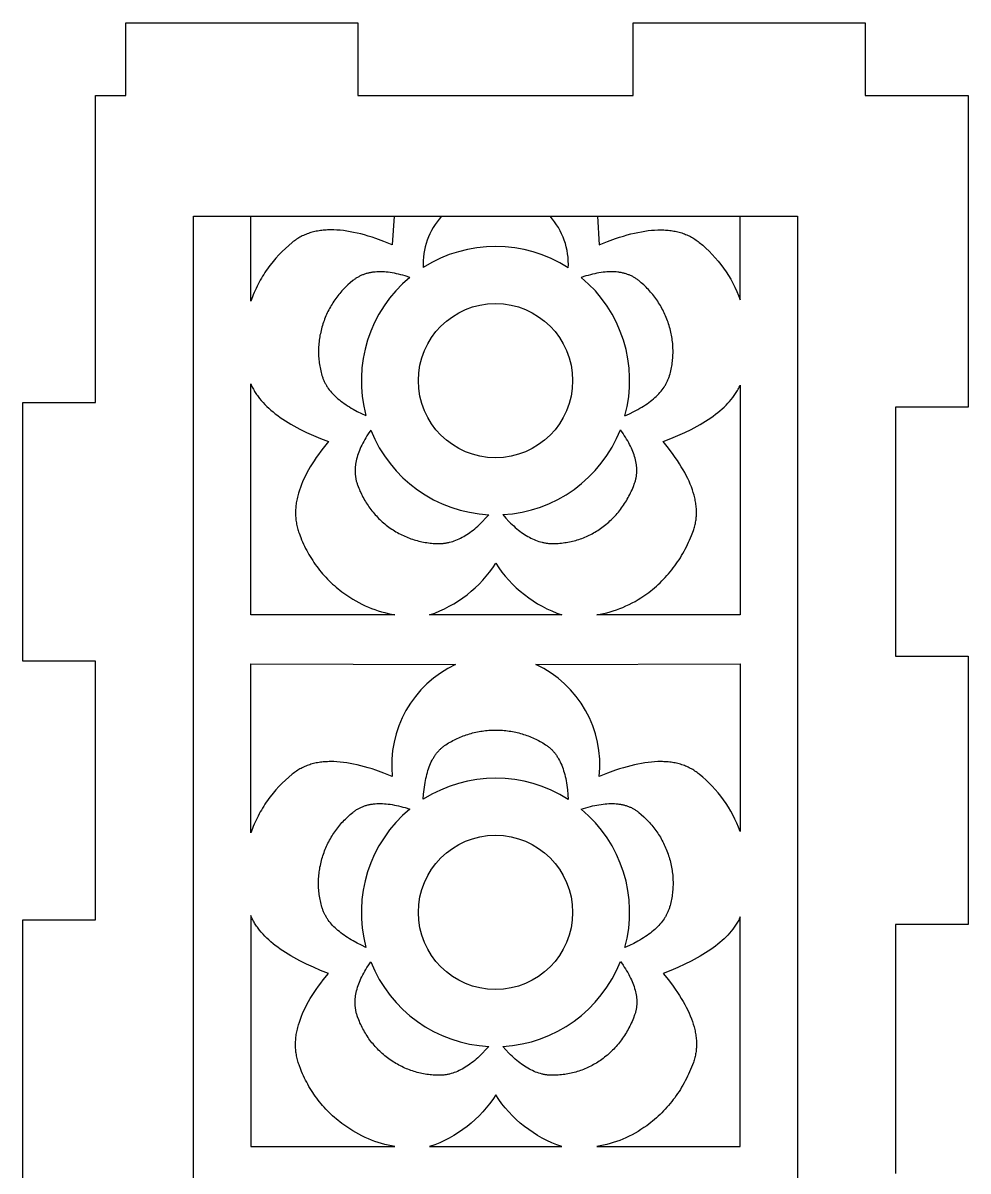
# Model space of a CAD drawing. Extents: x -150 to 134, y -158 to 176.
# Drawn here: x -109.55 to -70.45, y -89 to -41.5 of the extents above; entities that cross this region are included whole.
import ezdxf

# ---------------------------------------------------------------- set-up
doc = ezdxf.new("R2010")
doc.units = 0
doc.layers.add('CANDLE_BASE', color=14, linetype='CONTINUOUS')
doc.layers.add('CANDLE_OUTLINE', color=7, linetype='CONTINUOUS')

msp = doc.modelspace()

# ---------------------------------------------------------------- linework, layer by layer
at = {"layer": 'CANDLE_BASE'}
for p, q in [((-100.125, -53.012), (-100.125, -49.5)), ((-79.875, -52.951), (-79.875, -49.5)), ((-87.255, -65.988), (-92.724, -65.988)), ((-100.125, -75.012), (-100.125, -68.012)), ((-100.125, -68.012), (-91.65, -68.047)), ((-88.329, -68.047), (-79.875, -68.012)), ((-79.875, -68.012), (-79.875, -74.951)), ((-92.724, -87.988), (-87.255, -87.988))]:
    msp.add_line(p, q, dxfattribs=at)
for points in [[(-77.5, -49.5), (-77.5, -150.5), (-102.5, -150.5), (-102.5, -49.5), (-77.5, -49.5)], [(-77.5, -49.5), (-77.5, -150.5), (-102.5, -150.5), (-102.5, -49.5), (-77.5, -49.5)], [(-94.198, -49.5), (-94.27, -50.678), (-94.615, -50.54), (-94.948, -50.42), (-95.109, -50.366), (-95.268, -50.317), (-95.424, -50.272), (-95.576, -50.231), (-95.726, -50.195), (-95.873, -50.163), (-96.016, -50.135), (-96.157, -50.112), (-96.295, -50.093), (-96.431, -50.078), (-96.563, -50.068), (-96.693, -50.062), (-96.82, -50.06), (-96.883, -50.061), (-96.944, -50.063), (-97.006, -50.066), (-97.066, -50.07), (-97.126, -50.075), (-97.185, -50.082), (-97.244, -50.089), (-97.301, -50.098), (-97.359, -50.108), (-97.415, -50.118), (-97.471, -50.13), (-97.526, -50.144), (-97.581, -50.158), (-97.634, -50.173), (-97.688, -50.19), (-97.74, -50.208), (-97.792, -50.227), (-97.844, -50.247), (-97.894, -50.268), (-97.944, -50.29), (-97.993, -50.314), (-98.042, -50.339), (-98.09, -50.365), (-98.138, -50.392), (-98.184, -50.42), (-98.231, -50.45), (-98.276, -50.48), (-98.321, -50.513), (-98.365, -50.546), (-98.409, -50.58), (-98.552, -50.701), (-98.692, -50.826), (-98.827, -50.955), (-98.958, -51.089), (-99.084, -51.227), (-99.205, -51.37), (-99.321, -51.517), (-99.378, -51.592), (-99.433, -51.668), (-99.486, -51.745), (-99.539, -51.823), (-99.59, -51.902), (-99.64, -51.982), (-99.688, -52.063), (-99.735, -52.145), (-99.78, -52.228), (-99.824, -52.311), (-99.867, -52.396), (-99.908, -52.481), (-99.948, -52.568), (-99.987, -52.655), (-100.024, -52.743), (-100.059, -52.832), (-100.125, -53.012)], [(-85.78, -49.5), (-85.708, -50.678), (-85.363, -50.54), (-85.031, -50.42), (-84.869, -50.366), (-84.71, -50.317), (-84.555, -50.272), (-84.402, -50.231), (-84.253, -50.195), (-84.106, -50.163), (-83.962, -50.135), (-83.821, -50.112), (-83.683, -50.093), (-83.548, -50.078), (-83.415, -50.068), (-83.285, -50.062), (-83.158, -50.06), (-83.096, -50.061), (-83.034, -50.063), (-82.973, -50.066), (-82.912, -50.07), (-82.852, -50.075), (-82.793, -50.082), (-82.735, -50.089), (-82.677, -50.098), (-82.62, -50.108), (-82.563, -50.118), (-82.507, -50.13), (-82.452, -50.144), (-82.398, -50.158), (-82.344, -50.173), (-82.291, -50.19), (-82.238, -50.208), (-82.186, -50.227), (-82.135, -50.247), (-82.084, -50.268), (-82.034, -50.29), (-81.985, -50.314), (-81.936, -50.339), (-81.888, -50.365), (-81.841, -50.392), (-81.794, -50.42), (-81.748, -50.45), (-81.702, -50.48), (-81.657, -50.513), (-81.613, -50.546), (-81.57, -50.58), (-81.429, -50.698), (-81.292, -50.82), (-81.16, -50.947), (-81.032, -51.078), (-80.908, -51.213), (-80.788, -51.352), (-80.674, -51.495), (-80.564, -51.642), (-80.459, -51.793), (-80.36, -51.948), (-80.265, -52.107), (-80.176, -52.269), (-80.092, -52.435), (-80.014, -52.604), (-79.941, -52.776), (-79.875, -52.951)], [(-93.544, -52.025), (-93.734, -51.965), (-93.828, -51.939), (-93.919, -51.915), (-94.009, -51.893), (-94.098, -51.873), (-94.185, -51.856), (-94.27, -51.84), (-94.355, -51.827), (-94.437, -51.816), (-94.518, -51.808), (-94.598, -51.801), (-94.677, -51.797), (-94.754, -51.795), (-94.829, -51.796), (-94.903, -51.799), (-94.976, -51.804), (-95.047, -51.811), (-95.083, -51.815), (-95.118, -51.82), (-95.152, -51.826), (-95.186, -51.832), (-95.22, -51.839), (-95.254, -51.846), (-95.287, -51.854), (-95.319, -51.863), (-95.352, -51.872), (-95.384, -51.882), (-95.416, -51.892), (-95.447, -51.903), (-95.479, -51.915), (-95.509, -51.927), (-95.54, -51.94), (-95.57, -51.953), (-95.6, -51.967), (-95.629, -51.981), (-95.658, -51.997), (-95.687, -52.012), (-95.716, -52.029), (-95.744, -52.046), (-95.772, -52.063), (-95.799, -52.082), (-95.826, -52.1), (-95.853, -52.12), (-95.88, -52.14), (-95.906, -52.161), (-96.011, -52.249), (-96.113, -52.341), (-96.211, -52.435), (-96.259, -52.484), (-96.306, -52.534), (-96.352, -52.584), (-96.398, -52.635), (-96.442, -52.688), (-96.485, -52.74), (-96.528, -52.794), (-96.57, -52.849), (-96.61, -52.904), (-96.65, -52.96), (-96.688, -53.017), (-96.726, -53.074), (-96.763, -53.132), (-96.798, -53.191), (-96.833, -53.251), (-96.866, -53.312), (-96.898, -53.373), (-96.93, -53.434), (-96.96, -53.497), (-96.989, -53.56), (-97.017, -53.624), (-97.044, -53.688), (-97.07, -53.753), (-97.094, -53.819), (-97.118, -53.885), (-97.14, -53.952), (-97.161, -54.019), (-97.181, -54.086), (-97.199, -54.153), (-97.217, -54.221), (-97.233, -54.288), (-97.247, -54.356), (-97.261, -54.423), (-97.273, -54.491), (-97.284, -54.559), (-97.293, -54.626), (-97.301, -54.694), (-97.308, -54.762), (-97.314, -54.829), (-97.318, -54.897), (-97.321, -54.964), (-97.323, -55.031), (-97.323, -55.099), (-97.322, -55.166), (-97.32, -55.233), (-97.317, -55.299), (-97.312, -55.366), (-97.306, -55.432), (-97.299, -55.499), (-97.291, -55.565), (-97.281, -55.631), (-97.27, -55.696), (-97.258, -55.761), (-97.245, -55.826), (-97.231, -55.891), (-97.215, -55.956), (-97.198, -56.02), (-97.18, -56.084), (-97.171, -56.115), (-97.161, -56.146), (-97.15, -56.177), (-97.139, -56.208), (-97.127, -56.239), (-97.114, -56.269), (-97.101, -56.299), (-97.088, -56.329), (-97.073, -56.359), (-97.058, -56.388), (-97.043, -56.418), (-97.026, -56.447), (-97.01, -56.476), (-96.992, -56.505), (-96.974, -56.534), (-96.956, -56.562), (-96.917, -56.618), (-96.875, -56.674), (-96.832, -56.729), (-96.786, -56.783), (-96.737, -56.837), (-96.686, -56.89), (-96.633, -56.942), (-96.577, -56.994), (-96.519, -57.045), (-96.459, -57.096), (-96.396, -57.145), (-96.331, -57.195), (-96.263, -57.244), (-96.193, -57.292), (-96.121, -57.339), (-96.046, -57.387), (-95.969, -57.433), (-95.889, -57.479), (-95.723, -57.57), (-95.546, -57.659), (-95.36, -57.745)], [(-84.643, -57.756), (-84.454, -57.669), (-84.275, -57.58), (-84.106, -57.489), (-84.025, -57.442), (-83.947, -57.396), (-83.871, -57.348), (-83.798, -57.3), (-83.727, -57.252), (-83.658, -57.203), (-83.592, -57.153), (-83.529, -57.103), (-83.467, -57.052), (-83.408, -57.001), (-83.352, -56.949), (-83.298, -56.896), (-83.247, -56.843), (-83.197, -56.789), (-83.151, -56.734), (-83.106, -56.678), (-83.065, -56.622), (-83.025, -56.566), (-83.006, -56.537), (-82.988, -56.508), (-82.97, -56.479), (-82.954, -56.45), (-82.937, -56.42), (-82.921, -56.391), (-82.906, -56.361), (-82.892, -56.331), (-82.878, -56.301), (-82.865, -56.27), (-82.852, -56.24), (-82.84, -56.209), (-82.828, -56.178), (-82.818, -56.147), (-82.807, -56.115), (-82.798, -56.084), (-82.78, -56.02), (-82.763, -55.956), (-82.748, -55.891), (-82.733, -55.826), (-82.72, -55.761), (-82.708, -55.696), (-82.697, -55.631), (-82.688, -55.565), (-82.679, -55.499), (-82.672, -55.432), (-82.666, -55.366), (-82.661, -55.299), (-82.658, -55.233), (-82.656, -55.166), (-82.655, -55.099), (-82.656, -55.031), (-82.657, -54.964), (-82.66, -54.897), (-82.665, -54.829), (-82.67, -54.762), (-82.677, -54.694), (-82.685, -54.626), (-82.695, -54.559), (-82.705, -54.491), (-82.718, -54.423), (-82.731, -54.356), (-82.746, -54.288), (-82.762, -54.221), (-82.779, -54.153), (-82.797, -54.086), (-82.817, -54.019), (-82.838, -53.952), (-82.861, -53.885), (-82.884, -53.819), (-82.909, -53.753), (-82.935, -53.688), (-82.961, -53.624), (-82.989, -53.56), (-83.019, -53.497), (-83.049, -53.434), (-83.08, -53.373), (-83.112, -53.312), (-83.146, -53.251), (-83.18, -53.191), (-83.216, -53.132), (-83.252, -53.074), (-83.29, -53.017), (-83.329, -52.96), (-83.368, -52.904), (-83.409, -52.849), (-83.45, -52.794), (-83.493, -52.74), (-83.536, -52.688), (-83.581, -52.635), (-83.626, -52.584), (-83.672, -52.534), (-83.719, -52.484), (-83.767, -52.435), (-83.866, -52.341), (-83.968, -52.249), (-84.072, -52.161), (-84.099, -52.14), (-84.125, -52.12), (-84.152, -52.1), (-84.18, -52.081), (-84.207, -52.063), (-84.235, -52.045), (-84.264, -52.028), (-84.292, -52.012), (-84.321, -51.996), (-84.351, -51.981), (-84.38, -51.966), (-84.41, -51.952), (-84.441, -51.939), (-84.471, -51.926), (-84.502, -51.914), (-84.533, -51.902), (-84.565, -51.891), (-84.597, -51.881), (-84.629, -51.871), (-84.662, -51.862), (-84.695, -51.854), (-84.729, -51.846), (-84.762, -51.838), (-84.796, -51.831), (-84.831, -51.825), (-84.865, -51.82), (-84.9, -51.815), (-84.936, -51.81), (-85.008, -51.803), (-85.081, -51.798), (-85.156, -51.796), (-85.232, -51.796), (-85.309, -51.798), (-85.388, -51.802), (-85.468, -51.809), (-85.55, -51.817), (-85.633, -51.829), (-85.718, -51.842), (-85.804, -51.858), (-85.892, -51.875), (-85.981, -51.896), (-86.072, -51.918), (-86.164, -51.943), (-86.258, -51.969), (-86.45, -52.03)], [(-100.125, -56.433), (-100.105, -56.478), (-100.085, -56.523), (-100.063, -56.568), (-100.04, -56.613), (-100.016, -56.657), (-99.991, -56.701), (-99.965, -56.744), (-99.939, -56.787), (-99.911, -56.83), (-99.882, -56.873), (-99.853, -56.915), (-99.822, -56.957), (-99.791, -56.999), (-99.758, -57.041), (-99.691, -57.123), (-99.619, -57.204), (-99.544, -57.284), (-99.465, -57.363), (-99.382, -57.441), (-99.295, -57.518), (-99.205, -57.595), (-99.111, -57.67), (-99.012, -57.744), (-98.911, -57.817), (-98.805, -57.89), (-98.695, -57.962), (-98.582, -58.032), (-98.465, -58.102), (-98.344, -58.171), (-98.219, -58.24), (-98.09, -58.307), (-97.82, -58.44), (-97.535, -58.57), (-97.234, -58.697), (-96.916, -58.821), (-97.13, -59.09), (-97.231, -59.222), (-97.326, -59.353), (-97.417, -59.483), (-97.503, -59.612), (-97.585, -59.739), (-97.662, -59.865), (-97.735, -59.99), (-97.803, -60.114), (-97.866, -60.237), (-97.925, -60.359), (-97.979, -60.479), (-98.029, -60.599), (-98.074, -60.718), (-98.114, -60.836), (-98.15, -60.952), (-98.167, -61.01), (-98.182, -61.068), (-98.196, -61.126), (-98.208, -61.183), (-98.22, -61.241), (-98.231, -61.298), (-98.24, -61.354), (-98.248, -61.411), (-98.255, -61.467), (-98.261, -61.523), (-98.266, -61.579), (-98.269, -61.635), (-98.271, -61.691), (-98.273, -61.746), (-98.273, -61.802), (-98.271, -61.857), (-98.269, -61.911), (-98.265, -61.966), (-98.261, -62.021), (-98.255, -62.075), (-98.247, -62.129), (-98.239, -62.183), (-98.229, -62.237), (-98.218, -62.291), (-98.206, -62.344), (-98.193, -62.398), (-98.179, -62.451), (-98.163, -62.504), (-98.146, -62.557), (-98.127, -62.61), (-98.058, -62.793), (-98.021, -62.884), (-97.982, -62.974), (-97.942, -63.063), (-97.9, -63.151), (-97.857, -63.239), (-97.812, -63.325), (-97.766, -63.411), (-97.718, -63.496), (-97.668, -63.58), (-97.617, -63.663), (-97.564, -63.745), (-97.51, -63.826), (-97.454, -63.906), (-97.397, -63.985), (-97.338, -64.063), (-97.277, -64.14), (-97.215, -64.216), (-97.152, -64.29), (-97.087, -64.364), (-97.021, -64.436), (-96.953, -64.507), (-96.883, -64.577), (-96.813, -64.646), (-96.74, -64.713), (-96.667, -64.779), (-96.592, -64.844), (-96.515, -64.908), (-96.438, -64.97), (-96.359, -65.031), (-96.278, -65.091), (-96.157, -65.176), (-96.033, -65.258), (-95.908, -65.336), (-95.782, -65.41), (-95.654, -65.481), (-95.524, -65.547), (-95.393, -65.609), (-95.26, -65.667), (-95.127, -65.721), (-94.992, -65.772), (-94.856, -65.818), (-94.719, -65.86), (-94.581, -65.898), (-94.442, -65.932), (-94.303, -65.962), (-94.163, -65.988)], [(-94.163, -65.988), (-100.125, -65.988), (-100.125, -56.433)], [(-85.806, -65.988), (-85.668, -65.962), (-85.531, -65.933), (-85.394, -65.9), (-85.259, -65.863), (-85.125, -65.823), (-84.992, -65.778), (-84.86, -65.73), (-84.73, -65.678), (-84.601, -65.621), (-84.473, -65.562), (-84.348, -65.498), (-84.224, -65.43), (-84.101, -65.359), (-83.981, -65.284), (-83.862, -65.205), (-83.745, -65.123), (-83.662, -65.061), (-83.58, -64.998), (-83.499, -64.933), (-83.42, -64.867), (-83.342, -64.8), (-83.266, -64.73), (-83.191, -64.66), (-83.117, -64.588), (-83.045, -64.515), (-82.975, -64.44), (-82.906, -64.364), (-82.838, -64.287), (-82.772, -64.208), (-82.707, -64.128), (-82.644, -64.047), (-82.583, -63.965), (-82.523, -63.881), (-82.464, -63.797), (-82.407, -63.711), (-82.352, -63.624), (-82.298, -63.536), (-82.246, -63.447), (-82.196, -63.357), (-82.147, -63.266), (-82.099, -63.174), (-82.054, -63.081), (-82.01, -62.987), (-81.967, -62.892), (-81.887, -62.7), (-81.813, -62.505), (-81.796, -62.455), (-81.78, -62.406), (-81.766, -62.356), (-81.752, -62.306), (-81.74, -62.256), (-81.729, -62.206), (-81.72, -62.155), (-81.711, -62.104), (-81.704, -62.053), (-81.697, -62.002), (-81.692, -61.95), (-81.689, -61.899), (-81.686, -61.847), (-81.685, -61.795), (-81.684, -61.742), (-81.685, -61.689), (-81.687, -61.636), (-81.69, -61.583), (-81.695, -61.53), (-81.7, -61.476), (-81.707, -61.422), (-81.715, -61.368), (-81.723, -61.314), (-81.734, -61.259), (-81.745, -61.204), (-81.757, -61.149), (-81.771, -61.093), (-81.785, -61.037), (-81.818, -60.925), (-81.855, -60.811), (-81.897, -60.696), (-81.943, -60.581), (-81.993, -60.463), (-82.048, -60.345), (-82.108, -60.226), (-82.172, -60.105), (-82.241, -59.983), (-82.314, -59.859), (-82.392, -59.734), (-82.474, -59.608), (-82.56, -59.481), (-82.652, -59.352), (-82.848, -59.089), (-83.063, -58.821), (-82.75, -58.699), (-82.453, -58.574), (-82.172, -58.447), (-81.906, -58.316), (-81.655, -58.183), (-81.536, -58.115), (-81.42, -58.047), (-81.307, -57.977), (-81.199, -57.907), (-81.094, -57.836), (-80.993, -57.764), (-80.896, -57.691), (-80.802, -57.618), (-80.712, -57.543), (-80.625, -57.468), (-80.543, -57.391), (-80.463, -57.314), (-80.388, -57.235), (-80.316, -57.156), (-80.248, -57.076), (-80.184, -56.994), (-80.153, -56.953), (-80.123, -56.912), (-80.094, -56.87), (-80.066, -56.828), (-80.039, -56.786), (-80.012, -56.743), (-79.987, -56.7), (-79.963, -56.657), (-79.939, -56.614), (-79.917, -56.57), (-79.895, -56.526), (-79.875, -56.482)], [(-79.875, -56.482), (-79.875, -65.988), (-85.806, -65.988)], [(-95.16, -58.347), (-95.268, -58.505), (-95.318, -58.582), (-95.365, -58.659), (-95.411, -58.736), (-95.453, -58.812), (-95.494, -58.887), (-95.532, -58.962), (-95.567, -59.036), (-95.601, -59.11), (-95.631, -59.183), (-95.66, -59.255), (-95.686, -59.327), (-95.709, -59.399), (-95.73, -59.47), (-95.749, -59.541), (-95.765, -59.611), (-95.779, -59.68), (-95.79, -59.75), (-95.799, -59.818), (-95.802, -59.853), (-95.805, -59.887), (-95.807, -59.921), (-95.809, -59.955), (-95.81, -59.989), (-95.81, -60.022), (-95.81, -60.056), (-95.809, -60.09), (-95.808, -60.123), (-95.806, -60.157), (-95.803, -60.19), (-95.799, -60.223), (-95.795, -60.256), (-95.791, -60.289), (-95.785, -60.322), (-95.779, -60.355), (-95.773, -60.388), (-95.766, -60.42), (-95.758, -60.453), (-95.749, -60.485), (-95.74, -60.518), (-95.73, -60.55), (-95.719, -60.583), (-95.708, -60.615), (-95.659, -60.744), (-95.633, -60.807), (-95.606, -60.87), (-95.578, -60.933), (-95.549, -60.995), (-95.518, -61.057), (-95.487, -61.117), (-95.454, -61.178), (-95.42, -61.237), (-95.385, -61.296), (-95.349, -61.355), (-95.312, -61.412), (-95.274, -61.469), (-95.235, -61.525), (-95.195, -61.581), (-95.153, -61.636), (-95.111, -61.69), (-95.067, -61.743), (-95.023, -61.795), (-94.977, -61.847), (-94.93, -61.898), (-94.883, -61.948), (-94.834, -61.997), (-94.784, -62.045), (-94.734, -62.093), (-94.682, -62.139), (-94.629, -62.185), (-94.575, -62.229), (-94.521, -62.273), (-94.465, -62.316), (-94.409, -62.358), (-94.351, -62.399), (-94.293, -62.438), (-94.235, -62.477), (-94.176, -62.514), (-94.117, -62.55), (-94.057, -62.584), (-93.996, -62.618), (-93.935, -62.65), (-93.874, -62.681), (-93.812, -62.71), (-93.75, -62.739), (-93.687, -62.766), (-93.624, -62.792), (-93.561, -62.816), (-93.497, -62.839), (-93.433, -62.861), (-93.368, -62.882), (-93.303, -62.901), (-93.238, -62.919), (-93.173, -62.936), (-93.107, -62.952), (-93.041, -62.966), (-92.975, -62.979), (-92.908, -62.991), (-92.842, -63.001), (-92.775, -63.01), (-92.708, -63.018), (-92.641, -63.025), (-92.574, -63.03), (-92.506, -63.034), (-92.439, -63.037), (-92.371, -63.039), (-92.337, -63.039), (-92.304, -63.039), (-92.27, -63.038), (-92.236, -63.036), (-92.202, -63.034), (-92.169, -63.031), (-92.135, -63.028), (-92.102, -63.024), (-92.069, -63.019), (-92.035, -63.014), (-92.002, -63.008), (-91.969, -63.001), (-91.936, -62.994), (-91.903, -62.986), (-91.836, -62.969), (-91.771, -62.949), (-91.705, -62.927), (-91.639, -62.903), (-91.574, -62.876), (-91.509, -62.847), (-91.444, -62.815), (-91.379, -62.781), (-91.314, -62.745), (-91.249, -62.706), (-91.184, -62.666), (-91.119, -62.622), (-91.055, -62.576), (-90.99, -62.528), (-90.925, -62.478), (-90.861, -62.425), (-90.796, -62.37), (-90.731, -62.313), (-90.667, -62.253), (-90.602, -62.191), (-90.537, -62.126), (-90.407, -61.99), (-90.277, -61.844)], [(-89.702, -61.843), (-89.572, -61.989), (-89.442, -62.125), (-89.377, -62.19), (-89.312, -62.252), (-89.248, -62.312), (-89.183, -62.37), (-89.118, -62.425), (-89.054, -62.478), (-88.989, -62.528), (-88.924, -62.576), (-88.86, -62.622), (-88.795, -62.665), (-88.73, -62.706), (-88.665, -62.745), (-88.6, -62.781), (-88.535, -62.815), (-88.47, -62.847), (-88.405, -62.876), (-88.339, -62.903), (-88.274, -62.927), (-88.208, -62.949), (-88.142, -62.969), (-88.076, -62.986), (-88.043, -62.994), (-88.01, -63.001), (-87.977, -63.008), (-87.943, -63.014), (-87.91, -63.019), (-87.877, -63.024), (-87.843, -63.028), (-87.81, -63.031), (-87.776, -63.034), (-87.742, -63.036), (-87.709, -63.038), (-87.675, -63.039), (-87.641, -63.039), (-87.607, -63.039), (-87.539, -63.037), (-87.472, -63.035), (-87.405, -63.03), (-87.338, -63.025), (-87.271, -63.019), (-87.204, -63.011), (-87.138, -63.002), (-87.072, -62.992), (-87.006, -62.981), (-86.94, -62.968), (-86.875, -62.954), (-86.81, -62.939), (-86.745, -62.923), (-86.681, -62.906), (-86.617, -62.887), (-86.554, -62.867), (-86.49, -62.846), (-86.428, -62.823), (-86.365, -62.8), (-86.303, -62.775), (-86.242, -62.749), (-86.181, -62.721), (-86.121, -62.693), (-86.061, -62.663), (-86.001, -62.632), (-85.942, -62.599), (-85.884, -62.566), (-85.826, -62.531), (-85.769, -62.495), (-85.713, -62.458), (-85.657, -62.42), (-85.601, -62.381), (-85.543, -62.337), (-85.485, -62.293), (-85.429, -62.247), (-85.373, -62.201), (-85.318, -62.153), (-85.265, -62.105), (-85.212, -62.055), (-85.16, -62.005), (-85.109, -61.953), (-85.06, -61.901), (-85.011, -61.847), (-84.964, -61.793), (-84.917, -61.738), (-84.872, -61.682), (-84.827, -61.625), (-84.784, -61.567), (-84.742, -61.508), (-84.701, -61.449), (-84.661, -61.388), (-84.622, -61.327), (-84.585, -61.265), (-84.548, -61.203), (-84.512, -61.14), (-84.478, -61.076), (-84.445, -61.011), (-84.413, -60.946), (-84.382, -60.88), (-84.352, -60.813), (-84.295, -60.678), (-84.244, -60.541), (-84.233, -60.51), (-84.223, -60.48), (-84.214, -60.45), (-84.206, -60.419), (-84.198, -60.388), (-84.19, -60.357), (-84.184, -60.326), (-84.178, -60.295), (-84.173, -60.264), (-84.168, -60.233), (-84.164, -60.201), (-84.16, -60.17), (-84.158, -60.138), (-84.156, -60.106), (-84.154, -60.074), (-84.153, -60.042), (-84.153, -60.01), (-84.153, -59.977), (-84.154, -59.945), (-84.156, -59.912), (-84.158, -59.88), (-84.161, -59.847), (-84.165, -59.814), (-84.169, -59.78), (-84.179, -59.714), (-84.191, -59.646), (-84.206, -59.579), (-84.224, -59.51), (-84.244, -59.441), (-84.266, -59.371), (-84.291, -59.301), (-84.318, -59.23), (-84.347, -59.159), (-84.379, -59.086), (-84.414, -59.014), (-84.45, -58.94), (-84.489, -58.866), (-84.531, -58.791), (-84.575, -58.715), (-84.622, -58.639), (-84.67, -58.562), (-84.722, -58.484), (-84.832, -58.327)], [(-92.988, -73.619), (-92.974, -73.411), (-92.954, -73.212), (-92.942, -73.116), (-92.929, -73.023), (-92.914, -72.931), (-92.898, -72.842), (-92.88, -72.755), (-92.861, -72.67), (-92.84, -72.588), (-92.818, -72.507), (-92.795, -72.429), (-92.77, -72.354), (-92.743, -72.28), (-92.715, -72.208), (-92.686, -72.139), (-92.655, -72.072), (-92.622, -72.007), (-92.588, -71.944), (-92.57, -71.914), (-92.552, -71.884), (-92.534, -71.854), (-92.515, -71.825), (-92.496, -71.797), (-92.476, -71.769), (-92.456, -71.742), (-92.435, -71.715), (-92.415, -71.689), (-92.393, -71.663), (-92.372, -71.638), (-92.35, -71.613), (-92.327, -71.589), (-92.304, -71.565), (-92.281, -71.543), (-92.257, -71.52), (-92.233, -71.498), (-92.208, -71.477), (-92.183, -71.456), (-92.158, -71.436), (-92.132, -71.416), (-92.105, -71.397), (-92.079, -71.379), (-92.051, -71.361), (-91.938, -71.29), (-91.88, -71.256), (-91.822, -71.223), (-91.763, -71.191), (-91.703, -71.161), (-91.643, -71.131), (-91.583, -71.102), (-91.521, -71.074), (-91.46, -71.048), (-91.397, -71.022), (-91.335, -70.998), (-91.271, -70.975), (-91.207, -70.953), (-91.143, -70.932), (-91.078, -70.912), (-91.013, -70.893), (-90.947, -70.876), (-90.881, -70.859), (-90.815, -70.844), (-90.748, -70.83), (-90.68, -70.817), (-90.613, -70.806), (-90.545, -70.795), (-90.476, -70.786), (-90.407, -70.778), (-90.338, -70.772), (-90.269, -70.766), (-90.2, -70.762), (-90.13, -70.759), (-90.06, -70.757), (-89.989, -70.756), (-89.919, -70.757), (-89.849, -70.759), (-89.779, -70.762), (-89.709, -70.766), (-89.64, -70.772), (-89.571, -70.778), (-89.502, -70.786), (-89.434, -70.795), (-89.366, -70.806), (-89.298, -70.817), (-89.231, -70.83), (-89.164, -70.844), (-89.097, -70.859), (-89.031, -70.876), (-88.965, -70.893), (-88.9, -70.912), (-88.835, -70.932), (-88.771, -70.953), (-88.707, -70.975), (-88.644, -70.998), (-88.581, -71.022), (-88.519, -71.048), (-88.457, -71.074), (-88.396, -71.102), (-88.335, -71.131), (-88.275, -71.161), (-88.215, -71.191), (-88.157, -71.223), (-88.098, -71.256), (-88.041, -71.29), (-87.927, -71.361), (-87.9, -71.379), (-87.873, -71.397), (-87.846, -71.416), (-87.82, -71.436), (-87.795, -71.457), (-87.77, -71.477), (-87.745, -71.499), (-87.721, -71.521), (-87.697, -71.543), (-87.673, -71.566), (-87.65, -71.59), (-87.628, -71.614), (-87.606, -71.639), (-87.584, -71.664), (-87.562, -71.69), (-87.542, -71.717), (-87.521, -71.743), (-87.501, -71.771), (-87.481, -71.799), (-87.462, -71.828), (-87.443, -71.857), (-87.425, -71.886), (-87.406, -71.917), (-87.389, -71.947), (-87.355, -72.01), (-87.322, -72.076), (-87.291, -72.143), (-87.261, -72.213), (-87.233, -72.285), (-87.207, -72.359), (-87.182, -72.436), (-87.158, -72.514), (-87.136, -72.595), (-87.116, -72.678), (-87.097, -72.763), (-87.079, -72.851), (-87.063, -72.941), (-87.048, -73.033), (-87.035, -73.127), (-87.023, -73.224), (-87.004, -73.424), (-86.99, -73.634)], [(-95.36, -79.745), (-95.546, -79.659), (-95.723, -79.57), (-95.889, -79.479), (-95.969, -79.433), (-96.046, -79.387), (-96.121, -79.339), (-96.193, -79.292), (-96.263, -79.244), (-96.331, -79.195), (-96.396, -79.145), (-96.459, -79.096), (-96.519, -79.045), (-96.577, -78.994), (-96.633, -78.942), (-96.686, -78.89), (-96.737, -78.837), (-96.786, -78.783), (-96.832, -78.729), (-96.875, -78.674), (-96.917, -78.618), (-96.956, -78.562), (-96.974, -78.534), (-96.992, -78.505), (-97.01, -78.476), (-97.026, -78.447), (-97.043, -78.418), (-97.058, -78.388), (-97.073, -78.359), (-97.088, -78.329), (-97.101, -78.299), (-97.114, -78.269), (-97.127, -78.239), (-97.139, -78.208), (-97.15, -78.177), (-97.161, -78.146), (-97.171, -78.115), (-97.18, -78.084), (-97.198, -78.02), (-97.215, -77.956), (-97.231, -77.891), (-97.245, -77.826), (-97.258, -77.761), (-97.27, -77.696), (-97.281, -77.631), (-97.291, -77.565), (-97.299, -77.499), (-97.306, -77.432), (-97.312, -77.366), (-97.317, -77.299), (-97.32, -77.233), (-97.322, -77.166), (-97.323, -77.099), (-97.323, -77.031), (-97.321, -76.964), (-97.318, -76.897), (-97.314, -76.829), (-97.308, -76.762), (-97.301, -76.694), (-97.293, -76.626), (-97.284, -76.559), (-97.273, -76.491), (-97.261, -76.423), (-97.247, -76.356), (-97.233, -76.288), (-97.217, -76.221), (-97.199, -76.153), (-97.181, -76.086), (-97.161, -76.019), (-97.14, -75.952), (-97.118, -75.885), (-97.094, -75.819), (-97.07, -75.753), (-97.044, -75.688), (-97.017, -75.624), (-96.989, -75.56), (-96.96, -75.497), (-96.93, -75.434), (-96.898, -75.373), (-96.866, -75.312), (-96.833, -75.251), (-96.798, -75.191), (-96.763, -75.132), (-96.726, -75.074), (-96.688, -75.017), (-96.65, -74.96), (-96.61, -74.904), (-96.57, -74.849), (-96.528, -74.794), (-96.485, -74.74), (-96.442, -74.688), (-96.398, -74.635), (-96.352, -74.584), (-96.306, -74.534), (-96.259, -74.484), (-96.211, -74.435), (-96.113, -74.341), (-96.011, -74.249), (-95.906, -74.161), (-95.88, -74.14), (-95.853, -74.12), (-95.826, -74.1), (-95.799, -74.082), (-95.772, -74.063), (-95.744, -74.046), (-95.716, -74.029), (-95.687, -74.012), (-95.658, -73.997), (-95.629, -73.981), (-95.6, -73.967), (-95.57, -73.953), (-95.54, -73.94), (-95.509, -73.927), (-95.479, -73.915), (-95.447, -73.903), (-95.416, -73.892), (-95.384, -73.882), (-95.352, -73.872), (-95.319, -73.863), (-95.287, -73.854), (-95.254, -73.846), (-95.22, -73.839), (-95.186, -73.832), (-95.152, -73.826), (-95.118, -73.82), (-95.083, -73.815), (-95.047, -73.811), (-94.976, -73.804), (-94.903, -73.799), (-94.829, -73.796), (-94.754, -73.795), (-94.677, -73.797), (-94.598, -73.801), (-94.518, -73.808), (-94.437, -73.816), (-94.355, -73.827), (-94.27, -73.84), (-94.185, -73.856), (-94.098, -73.873), (-94.009, -73.893), (-93.919, -73.915), (-93.828, -73.939), (-93.734, -73.965), (-93.544, -74.025)], [(-86.45, -74.03), (-86.258, -73.969), (-86.164, -73.943), (-86.072, -73.918), (-85.981, -73.896), (-85.892, -73.875), (-85.804, -73.858), (-85.718, -73.842), (-85.633, -73.829), (-85.55, -73.817), (-85.468, -73.809), (-85.388, -73.802), (-85.309, -73.798), (-85.232, -73.796), (-85.156, -73.796), (-85.081, -73.798), (-85.008, -73.803), (-84.936, -73.81), (-84.9, -73.815), (-84.865, -73.82), (-84.831, -73.825), (-84.796, -73.831), (-84.762, -73.838), (-84.729, -73.846), (-84.695, -73.854), (-84.662, -73.862), (-84.629, -73.871), (-84.597, -73.881), (-84.565, -73.891), (-84.533, -73.902), (-84.502, -73.914), (-84.471, -73.926), (-84.441, -73.939), (-84.41, -73.952), (-84.38, -73.966), (-84.351, -73.981), (-84.321, -73.996), (-84.292, -74.012), (-84.264, -74.028), (-84.235, -74.045), (-84.207, -74.063), (-84.18, -74.081), (-84.152, -74.1), (-84.125, -74.12), (-84.099, -74.14), (-84.072, -74.161), (-83.968, -74.249), (-83.866, -74.341), (-83.767, -74.435), (-83.719, -74.484), (-83.672, -74.534), (-83.626, -74.584), (-83.581, -74.635), (-83.536, -74.688), (-83.493, -74.74), (-83.45, -74.794), (-83.409, -74.849), (-83.368, -74.904), (-83.329, -74.96), (-83.29, -75.017), (-83.252, -75.074), (-83.216, -75.132), (-83.18, -75.191), (-83.146, -75.251), (-83.112, -75.312), (-83.08, -75.373), (-83.049, -75.434), (-83.019, -75.497), (-82.989, -75.56), (-82.961, -75.624), (-82.935, -75.688), (-82.909, -75.753), (-82.884, -75.819), (-82.861, -75.885), (-82.838, -75.952), (-82.817, -76.019), (-82.797, -76.086), (-82.779, -76.153), (-82.762, -76.221), (-82.746, -76.288), (-82.731, -76.356), (-82.718, -76.423), (-82.705, -76.491), (-82.695, -76.559), (-82.685, -76.626), (-82.677, -76.694), (-82.67, -76.762), (-82.665, -76.829), (-82.66, -76.897), (-82.657, -76.964), (-82.656, -77.031), (-82.655, -77.099), (-82.656, -77.166), (-82.658, -77.233), (-82.661, -77.299), (-82.666, -77.366), (-82.672, -77.432), (-82.679, -77.499), (-82.688, -77.565), (-82.697, -77.631), (-82.708, -77.696), (-82.72, -77.761), (-82.733, -77.826), (-82.748, -77.891), (-82.763, -77.956), (-82.78, -78.02), (-82.798, -78.084), (-82.807, -78.115), (-82.818, -78.147), (-82.828, -78.178), (-82.84, -78.209), (-82.852, -78.24), (-82.865, -78.27), (-82.878, -78.301), (-82.892, -78.331), (-82.906, -78.361), (-82.921, -78.391), (-82.937, -78.42), (-82.954, -78.45), (-82.97, -78.479), (-82.988, -78.508), (-83.006, -78.537), (-83.025, -78.566), (-83.065, -78.622), (-83.106, -78.678), (-83.151, -78.734), (-83.197, -78.789), (-83.247, -78.843), (-83.298, -78.896), (-83.352, -78.949), (-83.408, -79.001), (-83.467, -79.052), (-83.529, -79.103), (-83.592, -79.153), (-83.658, -79.203), (-83.727, -79.252), (-83.798, -79.3), (-83.871, -79.348), (-83.947, -79.396), (-84.025, -79.442), (-84.106, -79.489), (-84.275, -79.58), (-84.454, -79.669), (-84.643, -79.756)], [(-100.125, -78.433), (-100.125, -87.988), (-94.163, -87.988)], [(-94.163, -87.988), (-94.303, -87.962), (-94.442, -87.932), (-94.581, -87.898), (-94.719, -87.86), (-94.856, -87.818), (-94.992, -87.772), (-95.127, -87.721), (-95.26, -87.667), (-95.393, -87.609), (-95.524, -87.547), (-95.654, -87.481), (-95.782, -87.41), (-95.908, -87.336), (-96.033, -87.258), (-96.157, -87.176), (-96.278, -87.091), (-96.359, -87.031), (-96.438, -86.97), (-96.515, -86.908), (-96.592, -86.844), (-96.667, -86.779), (-96.74, -86.713), (-96.813, -86.646), (-96.883, -86.577), (-96.953, -86.507), (-97.021, -86.436), (-97.087, -86.364), (-97.152, -86.29), (-97.215, -86.216), (-97.277, -86.14), (-97.338, -86.063), (-97.397, -85.985), (-97.454, -85.906), (-97.51, -85.826), (-97.564, -85.745), (-97.617, -85.663), (-97.668, -85.58), (-97.718, -85.496), (-97.766, -85.411), (-97.812, -85.325), (-97.857, -85.239), (-97.9, -85.151), (-97.942, -85.063), (-97.982, -84.974), (-98.021, -84.884), (-98.058, -84.793), (-98.127, -84.61), (-98.146, -84.557), (-98.163, -84.504), (-98.179, -84.451), (-98.193, -84.398), (-98.206, -84.344), (-98.218, -84.291), (-98.229, -84.237), (-98.239, -84.183), (-98.247, -84.129), (-98.255, -84.075), (-98.261, -84.021), (-98.265, -83.966), (-98.269, -83.911), (-98.271, -83.857), (-98.273, -83.802), (-98.273, -83.746), (-98.271, -83.691), (-98.269, -83.635), (-98.266, -83.579), (-98.261, -83.523), (-98.255, -83.467), (-98.248, -83.411), (-98.24, -83.354), (-98.231, -83.298), (-98.22, -83.241), (-98.208, -83.183), (-98.196, -83.126), (-98.182, -83.068), (-98.167, -83.01), (-98.15, -82.952), (-98.114, -82.836), (-98.074, -82.718), (-98.029, -82.599), (-97.979, -82.479), (-97.925, -82.359), (-97.866, -82.237), (-97.803, -82.114), (-97.735, -81.99), (-97.662, -81.865), (-97.585, -81.739), (-97.503, -81.612), (-97.417, -81.483), (-97.326, -81.353), (-97.231, -81.222), (-97.13, -81.09), (-96.916, -80.821), (-97.234, -80.697), (-97.535, -80.57), (-97.82, -80.44), (-98.09, -80.307), (-98.219, -80.24), (-98.344, -80.171), (-98.465, -80.102), (-98.582, -80.032), (-98.695, -79.962), (-98.805, -79.89), (-98.911, -79.817), (-99.012, -79.744), (-99.111, -79.67), (-99.205, -79.595), (-99.295, -79.518), (-99.382, -79.441), (-99.465, -79.363), (-99.544, -79.284), (-99.619, -79.204), (-99.691, -79.123), (-99.758, -79.041), (-99.791, -78.999), (-99.822, -78.957), (-99.853, -78.915), (-99.882, -78.873), (-99.911, -78.83), (-99.939, -78.787), (-99.965, -78.744), (-99.991, -78.701), (-100.016, -78.657), (-100.04, -78.613), (-100.063, -78.568), (-100.085, -78.523), (-100.105, -78.478), (-100.125, -78.433)], [(-85.806, -87.988), (-79.875, -87.988), (-79.875, -78.482)], [(-79.875, -78.482), (-79.895, -78.526), (-79.917, -78.57), (-79.939, -78.614), (-79.963, -78.657), (-79.987, -78.7), (-80.012, -78.743), (-80.039, -78.786), (-80.066, -78.828), (-80.094, -78.87), (-80.123, -78.912), (-80.153, -78.953), (-80.184, -78.994), (-80.248, -79.076), (-80.316, -79.156), (-80.388, -79.235), (-80.463, -79.314), (-80.543, -79.391), (-80.625, -79.468), (-80.712, -79.543), (-80.802, -79.618), (-80.896, -79.691), (-80.993, -79.764), (-81.094, -79.836), (-81.199, -79.907), (-81.307, -79.977), (-81.42, -80.047), (-81.536, -80.115), (-81.655, -80.183), (-81.906, -80.316), (-82.172, -80.447), (-82.453, -80.574), (-82.75, -80.699), (-83.063, -80.821), (-82.848, -81.089), (-82.652, -81.352), (-82.56, -81.481), (-82.474, -81.608), (-82.392, -81.734), (-82.314, -81.859), (-82.241, -81.983), (-82.172, -82.105), (-82.108, -82.226), (-82.048, -82.345), (-81.993, -82.463), (-81.943, -82.581), (-81.897, -82.696), (-81.855, -82.811), (-81.818, -82.925), (-81.785, -83.037), (-81.771, -83.093), (-81.757, -83.149), (-81.745, -83.204), (-81.734, -83.259), (-81.723, -83.314), (-81.715, -83.368), (-81.707, -83.422), (-81.7, -83.476), (-81.695, -83.53), (-81.69, -83.583), (-81.687, -83.636), (-81.685, -83.689), (-81.684, -83.742), (-81.685, -83.795), (-81.686, -83.847), (-81.689, -83.899), (-81.692, -83.95), (-81.697, -84.002), (-81.704, -84.053), (-81.711, -84.104), (-81.72, -84.155), (-81.729, -84.206), (-81.74, -84.256), (-81.752, -84.306), (-81.766, -84.356), (-81.78, -84.406), (-81.796, -84.455), (-81.813, -84.505), (-81.887, -84.7), (-81.967, -84.892), (-82.01, -84.987), (-82.054, -85.081), (-82.099, -85.174), (-82.147, -85.266), (-82.196, -85.357), (-82.246, -85.447), (-82.298, -85.536), (-82.352, -85.624), (-82.407, -85.711), (-82.464, -85.797), (-82.523, -85.881), (-82.583, -85.965), (-82.644, -86.047), (-82.707, -86.128), (-82.772, -86.208), (-82.838, -86.287), (-82.906, -86.364), (-82.975, -86.44), (-83.045, -86.515), (-83.117, -86.588), (-83.191, -86.66), (-83.266, -86.73), (-83.342, -86.8), (-83.42, -86.867), (-83.499, -86.933), (-83.58, -86.998), (-83.662, -87.061), (-83.745, -87.123), (-83.862, -87.205), (-83.981, -87.284), (-84.101, -87.359), (-84.224, -87.43), (-84.348, -87.498), (-84.473, -87.562), (-84.601, -87.621), (-84.73, -87.678), (-84.86, -87.73), (-84.992, -87.778), (-85.125, -87.823), (-85.259, -87.863), (-85.394, -87.9), (-85.531, -87.933), (-85.668, -87.962), (-85.806, -87.988)], [(-90.277, -83.844), (-90.407, -83.99), (-90.537, -84.126), (-90.602, -84.191), (-90.667, -84.253), (-90.731, -84.313), (-90.796, -84.37), (-90.861, -84.425), (-90.925, -84.478), (-90.99, -84.528), (-91.055, -84.576), (-91.119, -84.622), (-91.184, -84.666), (-91.249, -84.706), (-91.314, -84.745), (-91.379, -84.781), (-91.444, -84.815), (-91.509, -84.847), (-91.574, -84.876), (-91.639, -84.903), (-91.705, -84.927), (-91.771, -84.949), (-91.836, -84.969), (-91.903, -84.986), (-91.936, -84.994), (-91.969, -85.001), (-92.002, -85.008), (-92.035, -85.014), (-92.069, -85.019), (-92.102, -85.024), (-92.135, -85.028), (-92.169, -85.031), (-92.202, -85.034), (-92.236, -85.036), (-92.27, -85.038), (-92.304, -85.039), (-92.337, -85.039), (-92.371, -85.039), (-92.439, -85.037), (-92.506, -85.034), (-92.574, -85.03), (-92.641, -85.025), (-92.708, -85.018), (-92.775, -85.01), (-92.842, -85.001), (-92.908, -84.991), (-92.975, -84.979), (-93.041, -84.966), (-93.107, -84.952), (-93.173, -84.936), (-93.238, -84.919), (-93.303, -84.901), (-93.368, -84.882), (-93.433, -84.861), (-93.497, -84.839), (-93.561, -84.816), (-93.624, -84.792), (-93.687, -84.766), (-93.75, -84.739), (-93.812, -84.71), (-93.874, -84.681), (-93.935, -84.65), (-93.996, -84.618), (-94.057, -84.584), (-94.117, -84.55), (-94.176, -84.514), (-94.235, -84.477), (-94.293, -84.438), (-94.351, -84.399), (-94.409, -84.358), (-94.465, -84.316), (-94.521, -84.273), (-94.575, -84.229), (-94.629, -84.185), (-94.682, -84.139), (-94.734, -84.093), (-94.784, -84.045), (-94.834, -83.997), (-94.883, -83.948), (-94.93, -83.898), (-94.977, -83.847), (-95.023, -83.795), (-95.067, -83.743), (-95.111, -83.69), (-95.153, -83.636), (-95.195, -83.581), (-95.235, -83.525), (-95.274, -83.469), (-95.312, -83.412), (-95.349, -83.355), (-95.385, -83.296), (-95.42, -83.237), (-95.454, -83.178), (-95.487, -83.117), (-95.518, -83.057), (-95.549, -82.995), (-95.578, -82.933), (-95.606, -82.87), (-95.633, -82.807), (-95.659, -82.744), (-95.708, -82.615), (-95.719, -82.583), (-95.73, -82.55), (-95.74, -82.518), (-95.749, -82.485), (-95.758, -82.453), (-95.766, -82.42), (-95.773, -82.388), (-95.779, -82.355), (-95.785, -82.322), (-95.791, -82.289), (-95.795, -82.256), (-95.799, -82.223), (-95.803, -82.19), (-95.806, -82.157), (-95.808, -82.123), (-95.809, -82.09), (-95.81, -82.056), (-95.81, -82.022), (-95.81, -81.989), (-95.809, -81.955), (-95.807, -81.921), (-95.805, -81.887), (-95.802, -81.853), (-95.799, -81.818), (-95.79, -81.75), (-95.779, -81.68), (-95.765, -81.611), (-95.749, -81.541), (-95.73, -81.47), (-95.709, -81.399), (-95.686, -81.327), (-95.66, -81.255), (-95.631, -81.183), (-95.601, -81.11), (-95.567, -81.036), (-95.532, -80.962), (-95.494, -80.887), (-95.453, -80.812), (-95.411, -80.736), (-95.365, -80.659), (-95.318, -80.582), (-95.268, -80.505), (-95.16, -80.347)], [(-84.832, -80.327), (-84.722, -80.484), (-84.67, -80.562), (-84.622, -80.639), (-84.575, -80.715), (-84.531, -80.791), (-84.489, -80.866), (-84.45, -80.94), (-84.414, -81.014), (-84.379, -81.086), (-84.347, -81.159), (-84.318, -81.23), (-84.291, -81.301), (-84.266, -81.371), (-84.244, -81.441), (-84.224, -81.51), (-84.206, -81.579), (-84.191, -81.646), (-84.179, -81.714), (-84.169, -81.78), (-84.165, -81.814), (-84.161, -81.847), (-84.158, -81.88), (-84.156, -81.912), (-84.154, -81.945), (-84.153, -81.977), (-84.153, -82.01), (-84.153, -82.042), (-84.154, -82.074), (-84.156, -82.106), (-84.158, -82.138), (-84.16, -82.17), (-84.164, -82.201), (-84.168, -82.233), (-84.173, -82.264), (-84.178, -82.295), (-84.184, -82.326), (-84.19, -82.357), (-84.198, -82.388), (-84.206, -82.419), (-84.214, -82.45), (-84.223, -82.48), (-84.233, -82.51), (-84.244, -82.541), (-84.295, -82.678), (-84.352, -82.813), (-84.382, -82.88), (-84.413, -82.946), (-84.445, -83.011), (-84.478, -83.076), (-84.512, -83.14), (-84.548, -83.203), (-84.585, -83.265), (-84.622, -83.327), (-84.661, -83.388), (-84.701, -83.449), (-84.742, -83.508), (-84.784, -83.567), (-84.827, -83.625), (-84.872, -83.682), (-84.917, -83.738), (-84.964, -83.793), (-85.011, -83.847), (-85.06, -83.901), (-85.109, -83.953), (-85.16, -84.005), (-85.212, -84.055), (-85.265, -84.105), (-85.318, -84.153), (-85.373, -84.201), (-85.429, -84.247), (-85.485, -84.293), (-85.543, -84.337), (-85.601, -84.381), (-85.657, -84.42), (-85.713, -84.458), (-85.769, -84.495), (-85.826, -84.531), (-85.884, -84.566), (-85.942, -84.599), (-86.001, -84.632), (-86.061, -84.663), (-86.121, -84.693), (-86.181, -84.721), (-86.242, -84.749), (-86.303, -84.775), (-86.365, -84.8), (-86.428, -84.823), (-86.49, -84.846), (-86.554, -84.867), (-86.617, -84.887), (-86.681, -84.906), (-86.745, -84.923), (-86.81, -84.939), (-86.875, -84.954), (-86.94, -84.968), (-87.006, -84.981), (-87.072, -84.992), (-87.138, -85.002), (-87.204, -85.011), (-87.271, -85.019), (-87.338, -85.025), (-87.405, -85.03), (-87.472, -85.035), (-87.539, -85.037), (-87.607, -85.039), (-87.641, -85.039), (-87.675, -85.039), (-87.709, -85.038), (-87.742, -85.036), (-87.776, -85.034), (-87.81, -85.031), (-87.843, -85.028), (-87.877, -85.024), (-87.91, -85.019), (-87.943, -85.014), (-87.977, -85.008), (-88.01, -85.001), (-88.043, -84.994), (-88.076, -84.986), (-88.142, -84.969), (-88.208, -84.949), (-88.274, -84.927), (-88.339, -84.903), (-88.405, -84.876), (-88.47, -84.847), (-88.535, -84.815), (-88.6, -84.781), (-88.665, -84.745), (-88.73, -84.706), (-88.795, -84.665), (-88.86, -84.622), (-88.924, -84.576), (-88.989, -84.528), (-89.054, -84.478), (-89.118, -84.425), (-89.183, -84.37), (-89.248, -84.312), (-89.312, -84.252), (-89.377, -84.19), (-89.442, -84.125), (-89.572, -83.989), (-89.702, -83.843)]]:
    msp.add_lwpolyline(points, dxfattribs=at)
for points in [[(-92.724, -65.988, 0.170378), (-89.989, -63.853, 0.170378), (-87.255, -65.988)], [(-91.65, -68.047, 0.320978), (-94.27, -72.678), (-94.615, -72.54), (-94.948, -72.42), (-95.109, -72.366), (-95.268, -72.317), (-95.424, -72.272), (-95.576, -72.231), (-95.726, -72.195), (-95.873, -72.163), (-96.016, -72.135), (-96.157, -72.112), (-96.295, -72.093), (-96.431, -72.078), (-96.563, -72.068), (-96.693, -72.062), (-96.82, -72.06), (-96.883, -72.061), (-96.944, -72.063), (-97.006, -72.066), (-97.066, -72.07), (-97.126, -72.075), (-97.185, -72.082), (-97.244, -72.089), (-97.301, -72.098), (-97.359, -72.108), (-97.415, -72.118), (-97.471, -72.13), (-97.526, -72.144), (-97.581, -72.158), (-97.634, -72.173), (-97.688, -72.19), (-97.74, -72.208), (-97.792, -72.227), (-97.844, -72.247), (-97.894, -72.268), (-97.944, -72.29), (-97.993, -72.314), (-98.042, -72.339), (-98.09, -72.365), (-98.138, -72.392), (-98.184, -72.42), (-98.231, -72.45), (-98.276, -72.48), (-98.321, -72.513), (-98.365, -72.546), (-98.409, -72.58), (-98.552, -72.701), (-98.692, -72.826), (-98.827, -72.955), (-98.958, -73.089), (-99.084, -73.227), (-99.205, -73.37), (-99.321, -73.517), (-99.378, -73.592), (-99.433, -73.668), (-99.486, -73.745), (-99.539, -73.823), (-99.59, -73.902), (-99.64, -73.982), (-99.688, -74.063), (-99.735, -74.145), (-99.78, -74.228), (-99.824, -74.311), (-99.867, -74.396), (-99.908, -74.481), (-99.948, -74.568), (-99.987, -74.655), (-100.024, -74.743), (-100.059, -74.832), (-100.125, -75.012)], [(-79.875, -74.951), (-79.941, -74.776), (-80.014, -74.604), (-80.092, -74.435), (-80.176, -74.269), (-80.265, -74.107), (-80.36, -73.948), (-80.459, -73.793), (-80.564, -73.642), (-80.674, -73.495), (-80.788, -73.352), (-80.908, -73.213), (-81.032, -73.078), (-81.16, -72.947), (-81.292, -72.82), (-81.429, -72.698), (-81.57, -72.58), (-81.613, -72.546), (-81.657, -72.513), (-81.702, -72.48), (-81.748, -72.45), (-81.794, -72.42), (-81.841, -72.392), (-81.888, -72.365), (-81.936, -72.339), (-81.985, -72.314), (-82.034, -72.29), (-82.084, -72.268), (-82.135, -72.247), (-82.186, -72.227), (-82.238, -72.208), (-82.291, -72.19), (-82.344, -72.173), (-82.398, -72.158), (-82.452, -72.144), (-82.507, -72.13), (-82.563, -72.118), (-82.62, -72.108), (-82.677, -72.098), (-82.735, -72.089), (-82.793, -72.082), (-82.852, -72.075), (-82.912, -72.07), (-82.973, -72.066), (-83.034, -72.063), (-83.096, -72.061), (-83.158, -72.06), (-83.285, -72.062), (-83.415, -72.068), (-83.548, -72.078), (-83.683, -72.093), (-83.821, -72.112), (-83.962, -72.135), (-84.106, -72.163), (-84.253, -72.195), (-84.402, -72.231), (-84.555, -72.272), (-84.71, -72.317), (-84.869, -72.366), (-85.031, -72.42), (-85.363, -72.54), (-85.708, -72.678, 0.320978), (-88.329, -68.047)], [(-87.255, -87.988, -0.170378), (-89.989, -85.853, -0.170378), (-92.724, -87.988)]]:
    msp.add_lwpolyline(points, format="xyb", dxfattribs=at)
for centre in [(-90, -56.299), (-90, -78.299)]:
    msp.add_circle(centre, 3.191, dxfattribs=at)
for centre, radius, start, end in [((-90.04, -51.473), 2.951, 138.0445, 182.8405), ((-89.95, -51.479), 2.964, 357.0103, 41.8967), ((-90, -56.299), 5.552, 57.1672, 122.5585), ((-90, -56.299), 5.552, 129.6634, 195.1039), ((-90, -56.299), 5.552, 344.7785, 50.2539), ((-90, -56.299), 5.552, 201.6518, 267.1401), ((-90, -56.299), 5.552, 273.0738, 338.5768), ((-90, -78.299), 5.552, 57.1672, 122.5585), ((-90, -78.299), 5.552, 129.6634, 195.1039), ((-90, -78.299), 5.552, 344.7785, 50.2539), ((-90, -78.299), 5.552, 201.6518, 267.1401), ((-90, -78.299), 5.552, 273.0738, 338.5768)]:
    msp.add_arc(centre, radius, start, end, dxfattribs=at)
at = {"layer": 'CANDLE_OUTLINE'}
msp.add_lwpolyline([(-109.55, -89.3), (-109.55, -78.6), (-106.55, -78.6), (-106.55, -67.9), (-109.55, -67.9), (-109.55, -57.2), (-106.55, -57.2), (-106.55, -44.5), (-105.3, -44.5), (-105.3, -41.5), (-95.7, -41.5), (-95.7, -44.5), (-84.3, -44.5), (-84.3, -41.5), (-74.7, -41.5), (-74.7, -44.5), (-70.45, -44.5), (-70.45, -57.4), (-73.45, -57.4), (-73.45, -67.7), (-70.45, -67.7), (-70.45, -78.8), (-73.45, -78.8), (-73.45, -89.1)], dxfattribs=at)

doc.saveas('drawing.dxf')
